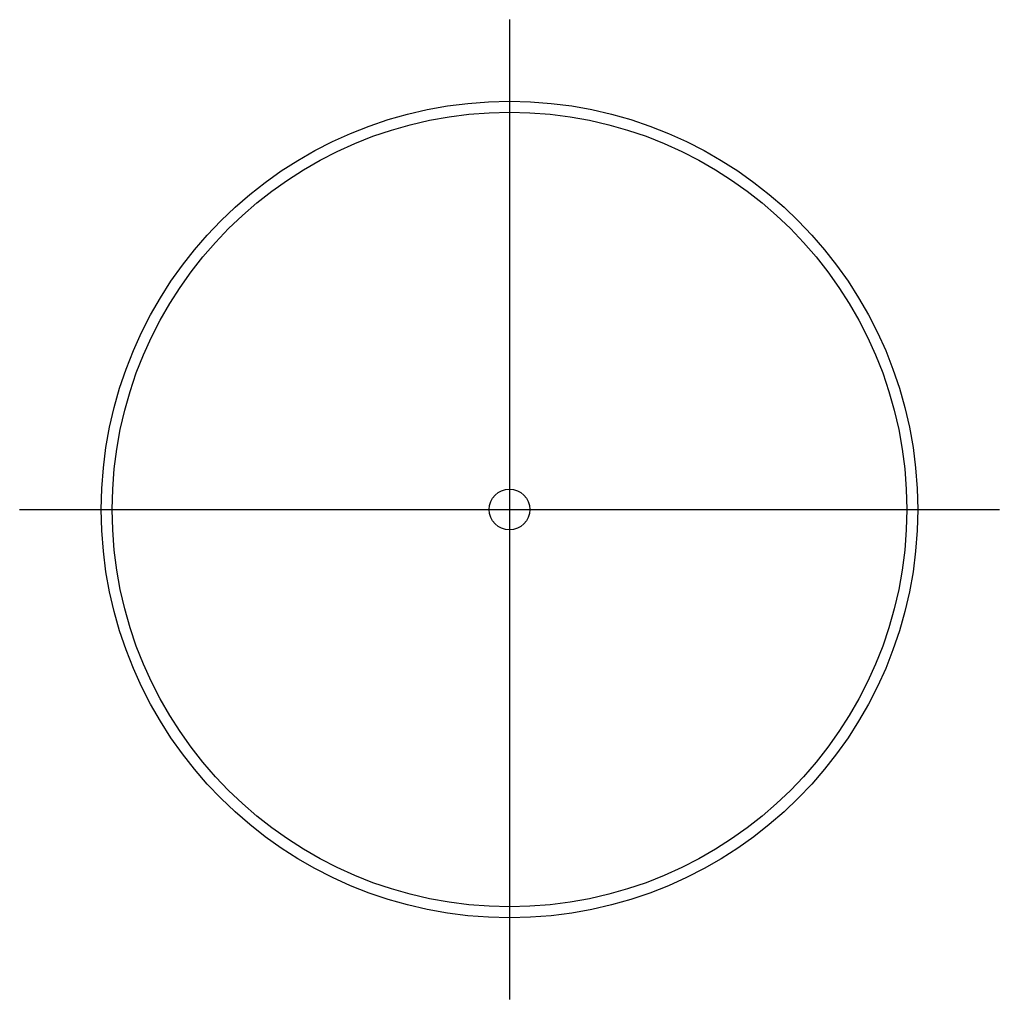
# Model space of a CAD drawing. Extents: x 40.4 to 113.6, y 96.2 to 161.4.
# Drawn here: x 101.63 to 113.63, y 149.41 to 161.41 of the extents above.
import ezdxf

# ---------------------------------------------------------------- set-up
doc = ezdxf.new("R2010")
doc.units = 0
doc.linetypes.add('CENTER', pattern=[17.5, 13, -1.5, 1.5, -1.5])
doc.layers.get('0').update_dxf_attribs({"linetype": 'CONTINUOUS'})
doc.layers.add('CENTER', color=1, linetype='CENTER')

msp = doc.modelspace()

# ---------------------------------------------------------------- linework, layer by layer
at = {"color": 7, "linetype": 'CONTINUOUS'}
for radius in [5, 4.866, 0.25]:
    msp.add_circle((107.633, 155.408), radius, dxfattribs=at)
at = {"layer": 'CENTER', "color": 1, "linetype": 'CENTER'}
for p, q in [((107.633, 161.408), (107.633, 149.408)), ((101.633, 155.408), (113.633, 155.408))]:
    msp.add_line(p, q, dxfattribs=at)

doc.saveas('drawing.dxf')
